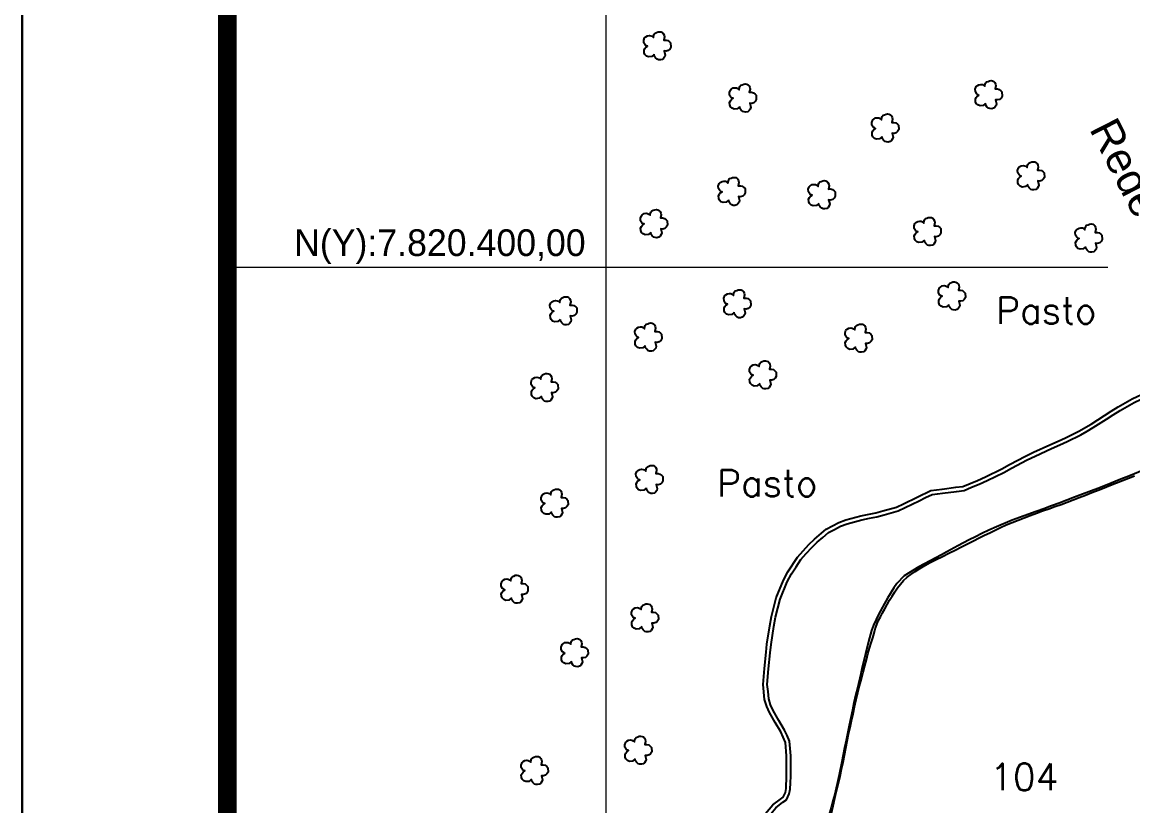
# Model space of a CAD drawing. Extents: x 724231 to 728431, y 7817664 to 7823604.
# Drawn here: x 724231 to 725313, y 7819875 to 7820638 of the extents above; entities that cross this region are included whole.
import ezdxf
from ezdxf.enums import TextEntityAlignment as Align

# ---------------------------------------------------------------- set-up
doc = ezdxf.new("R2010")
doc.units = 0
doc.header["$MEASUREMENT"] = 0
for name, pattern in [('CENTER2', [1.125, 0.75, -0.125, 0.125, -0.125]), ('CONTINUO', [0]), ('LIN0', [0])]:
    doc.linetypes.add(name, pattern=pattern)
for name, color, linetype, lineweight in [('0114000626', 1, 'Continuous', 25), ('0114000626104', 5, 'Continuous', 25), ('MALHA', 8, 'Continuous', 9), ('TEXTO_DIVERSOS', 7, 'Continuous', 5)]:
    doc.layers.add(name, color=color, linetype=linetype, lineweight=lineweight)
for name, color, linetype in [('_SIMBOLO ARVORE', 118, 'Continuous'), ('MARGEM', 7, 'CONTINUO'), ('SEM PLANTIO', 30, 'Continuous'), ('TEXTO_NUN_TAL', 7, 'Continuous')]:
    doc.layers.add(name, color=color, linetype=linetype)
doc.styles.add('ARIAL', font='arial.ttf')
doc.styles.add('Simplex', font='simplex.shx')

msp = doc.modelspace()

# ---------------------------------------------------------------- linework, layer by layer
at = {"layer": '0114000626', "linetype": 'CONTINUO'}
msp.add_lwpolyline([(724955.5, 7819867.6), (724962.6, 7819876), (724969.9, 7819881.8), (724972.6, 7819883.6), (724974.7, 7819888.1), (724975.4, 7819891.9), (724975.9, 7819904), (724975.9, 7819923.9), (724975, 7819937), (724970.2, 7819947.2), (724964.9, 7819956.4), (724959.4, 7819966.2), (724956.5, 7819971.9), (724954.5, 7819978.7), (724953, 7819993.2), (724954.4, 7820008.9), (724956, 7820024.7), (724956.8, 7820032.7), (724959.5, 7820050.6), (724961.3, 7820059.7), (724965.8, 7820077.9), (724972.9, 7820095), (724977.1, 7820103), (724986.5, 7820117.5), (724997.5, 7820129.6), (725003.1, 7820135), (725014.5, 7820144.6), (725026.9, 7820151.1), (725033.8, 7820153.7), (725048.4, 7820157.5), (725062.9, 7820160.6), (725069.8, 7820162.4), (725083, 7820166.1), (725089.7, 7820169.3), (725103.3, 7820175.9), (725116.6, 7820182.3), (725127.5, 7820183.7), (725141, 7820185.4), (725147.8, 7820186.2), (725162.1, 7820192.2), (725169.7, 7820195.6), (725185.8, 7820203.4), (725193.2, 7820207.5), (725208.6, 7820215.8), (725216.5, 7820219.5), (725232.4, 7820226.8), (725240.5, 7820230.4), (725247.7, 7820233.7), (725260.6, 7820240), (725272.7, 7820247), (725285.6, 7820255.2), (725292.2, 7820259.5), (725299.1, 7820263.7), (725312.8, 7820271.5), (725326.5, 7820278.2)], dxfattribs=at)
at = {"layer": '0114000626104'}
msp.add_lwpolyline([(725019.7, 7819867.9), (725021.4, 7819875.3), (725023, 7819882.6), (725024.7, 7819889.9), (725026.4, 7819897.1), (725028, 7819904.2), (725029.5, 7819911), (725030.9, 7819917.7), (725032.3, 7819924.4), (725033.6, 7819931.3), (725035, 7819938.1), (725036.4, 7819944.8), (725037.8, 7819951.4), (725039.2, 7819958.1), (725040.7, 7819964.9), (725042.2, 7819971.7), (725043.8, 7819978.6), (725045.5, 7819985.4), (725047.1, 7819992.1), (725048.8, 7819998.7), (725050.5, 7820005.2), (725052.1, 7820011.5), (725053.7, 7820017.4), (725055.2, 7820023.1), (725056.8, 7820028.6), (725058.3, 7820033.9), (725059.8, 7820038.8), (725061.1, 7820043.4), (725062.3, 7820047.7), (725063.7, 7820051.7), (725065.3, 7820055.4), (725067.3, 7820059.2), (725069.4, 7820063), (725071.6, 7820067.1), (725073.9, 7820071.2), (725076.3, 7820075.4), (725078.8, 7820079.5), (725081.3, 7820083.6), (725083.9, 7820087.6), (725086.9, 7820091.2), (725090, 7820094.6), (725093.3, 7820097.8), (725096.9, 7820100.6), (725101.1, 7820103.4), (725105.7, 7820106.4), (725110.6, 7820109.2), (725115.9, 7820112.1), (725121.6, 7820115), (725127.7, 7820118), (725134, 7820121.1), (725140.2, 7820124.3), (725146.4, 7820127.3), (725152.3, 7820130.4), (725158, 7820133.3), (725163.6, 7820136.1), (725168.9, 7820138.8), (725174, 7820141.2), (725179.2, 7820143.7), (725184.5, 7820146.2), (725190, 7820148.7), (725195.7, 7820151), (725201.5, 7820153.3), (725207.4, 7820155.6), (725213.3, 7820157.9), (725219.3, 7820160.2), (725225.3, 7820162.5), (725231.4, 7820164.5), (725237.4, 7820166.6), (725243.4, 7820168.7), (725249.2, 7820170.9), (725255.1, 7820173.1), (725261.1, 7820175.4), (725267.1, 7820177.8), (725273.3, 7820180.2), (725279.4, 7820182.5), (725285.5, 7820184.9), (725291.4, 7820187.4), (725297.4, 7820189.8), (725303.3, 7820191.9), (725309.2, 7820194.2), (725314.8, 7820196.5)], dxfattribs=at)
at = {"layer": '_SIMBOLO ARVORE', "linetype": 'CONTINUO'}
for points in [[(724846.8, 7820607, 0), (724844.5, 7820605, 0), (724841.4, 7820604.6, 0), (724839.3, 7820605.5, 0), (724837.8, 7820607, 0), (724837.2, 7820608.7, 0), (724837, 7820611.2, 0), (724837.8, 7820612.8, 0), (724838.7, 7820614, 0), (724840.4, 7820615.2, 0), (724839.3, 7820615.5, 0), (724838.2, 7820616.4, 0), (724836.9, 7820618.4, 0), (724836.7, 7820620.8, 0), (724837.6, 7820623.3, 0), (724838.6, 7820624.2, 0), (724840.4, 7820625.3, 0), (724842.2, 7820625.6, 0), (724843.7, 7820625.3, 0), (724844.9, 7820624.8, 0), (724846.2, 7820623.7, 0), (724846.5, 7820625.8, 0), (724846.9, 7820626.7, 0), (724847.8, 7820627.9, 0), (724849.3, 7820628.5, 0), (724850.7, 7820629.1, 0), (724852.2, 7820629.2, 0), (724853.7, 7820629, 0), (724854.9, 7820628.4, 0), (724855.8, 7820627.4, 0), (724856.6, 7820625.9, 0), (724856.9, 7820624.1, 0), (724856.2, 7820621.1, 0), (724858.4, 7820621.1, 0), (724860.1, 7820620.7, 0), (724861.8, 7820619.3, 0), (724862.7, 7820618.3, 0), (724863, 7820614.1, 0), (724862, 7820612.2, 0), (724860.6, 7820610.9, 0), (724858.4, 7820610.3, 0), (724856.5, 7820610.5, 0), (724857.5, 7820606.5, 0), (724857.1, 7820604.9, 0), (724855.9, 7820603.2, 0), (724854.7, 7820602.2, 0), (724852.9, 7820601.8, 0), (724851.1, 7820601.9, 0), (724849.8, 7820602.3, 0), (724848.3, 7820603.8, 0), (724847.2, 7820605.1, 0), (724846.9, 7820607.2, 0)], [(724930.3, 7820556.1, 0), (724927.9, 7820554.1, 0), (724924.9, 7820553.7, 0), (724922.8, 7820554.6, 0), (724921.2, 7820556.1, 0), (724920.6, 7820557.8, 0), (724920.4, 7820560.3, 0), (724921.3, 7820561.9, 0), (724922.1, 7820563.1, 0), (724923.9, 7820564.3, 0), (724922.7, 7820564.6, 0), (724921.7, 7820565.5, 0), (724920.4, 7820567.5, 0), (724920.2, 7820569.9, 0), (724921.1, 7820572.4, 0), (724922, 7820573.3, 0), (724923.8, 7820574.4, 0), (724925.7, 7820574.6, 0), (724927.2, 7820574.4, 0), (724928.3, 7820573.9, 0), (724929.6, 7820572.7, 0), (724930, 7820574.9, 0), (724930.3, 7820575.8, 0), (724931.3, 7820577, 0), (724932.7, 7820577.6, 0), (724934.1, 7820578.2, 0), (724935.7, 7820578.3, 0), (724937.2, 7820578.1, 0), (724938.4, 7820577.5, 0), (724939.3, 7820576.5, 0), (724940.1, 7820575, 0), (724940.4, 7820573.2, 0), (724939.6, 7820570.2, 0), (724941.8, 7820570.2, 0), (724943.6, 7820569.8, 0), (724945.3, 7820568.4, 0), (724946.2, 7820567.4, 0), (724946.4, 7820563.1, 0), (724945.4, 7820561.3, 0), (724944, 7820560, 0), (724941.9, 7820559.4, 0), (724940, 7820559.6, 0), (724941, 7820555.6, 0), (724940.5, 7820553.9, 0), (724939.4, 7820552.3, 0), (724938.1, 7820551.3, 0), (724936.3, 7820550.9, 0), (724934.6, 7820551, 0), (724933.2, 7820551.4, 0), (724931.7, 7820552.9, 0), (724930.7, 7820554.2, 0), (724930.4, 7820556.3, 0)], [(725169.8, 7820559.3, 0), (725167.4, 7820557.3, 0), (725164.4, 7820557, 0), (725162.3, 7820557.8, 0), (725160.7, 7820559.3, 0), (725160.1, 7820561, 0), (725159.9, 7820563.6, 0), (725160.8, 7820565.2, 0), (725161.6, 7820566.3, 0), (725163.4, 7820567.5, 0), (725162.3, 7820567.9, 0), (725161.2, 7820568.8, 0), (725159.9, 7820570.8, 0), (725159.7, 7820573.2, 0), (725160.6, 7820575.7, 0), (725161.6, 7820576.6, 0), (725163.3, 7820577.6, 0), (725165.2, 7820577.9, 0), (725166.7, 7820577.7, 0), (725167.8, 7820577.1, 0), (725169.1, 7820576, 0), (725169.5, 7820578.2, 0), (725169.8, 7820579.1, 0), (725170.8, 7820580.3, 0), (725172.2, 7820580.8, 0), (725173.6, 7820581.4, 0), (725175.2, 7820581.6, 0), (725176.7, 7820581.4, 0), (725177.9, 7820580.7, 0), (725178.8, 7820579.8, 0), (725179.6, 7820578.2, 0), (725179.9, 7820576.5, 0), (725179.2, 7820573.4, 0), (725181.3, 7820573.4, 0), (725183.1, 7820573, 0), (725184.8, 7820571.7, 0), (725185.7, 7820570.6, 0), (725186, 7820566.4, 0), (725184.9, 7820564.5, 0), (725183.5, 7820563.2, 0), (725181.4, 7820562.7, 0), (725179.5, 7820562.8, 0), (725180.5, 7820558.9, 0), (725180, 7820557.2, 0), (725178.9, 7820555.6, 0), (725177.6, 7820554.6, 0), (725175.8, 7820554.2, 0), (725174.1, 7820554.3, 0), (725172.7, 7820554.6, 0), (725171.2, 7820556.1, 0), (725170.2, 7820557.5, 0), (725169.9, 7820559.5, 0)], [(725069, 7820526.8, 0), (725066.6, 7820524.8, 0), (725063.6, 7820524.5, 0), (725061.5, 7820525.3, 0), (725060, 7820526.8, 0), (725059.3, 7820528.5, 0), (725059.2, 7820531.1, 0), (725060, 7820532.7, 0), (725060.8, 7820533.8, 0), (725062.6, 7820535, 0), (725061.5, 7820535.4, 0), (725060.4, 7820536.3, 0), (725059.1, 7820538.3, 0), (725058.9, 7820540.7, 0), (725059.8, 7820543.2, 0), (725060.8, 7820544.1, 0), (725062.5, 7820545.2, 0), (725064.4, 7820545.4, 0), (725065.9, 7820545.2, 0), (725067, 7820544.7, 0), (725068.3, 7820543.5, 0), (725068.7, 7820545.7, 0), (725069, 7820546.6, 0), (725070, 7820547.8, 0), (725071.4, 7820548.3, 0), (725072.8, 7820548.9, 0), (725074.4, 7820549.1, 0), (725075.9, 7820548.9, 0), (725077.1, 7820548.2, 0), (725078, 7820547.3, 0), (725078.8, 7820545.7, 0), (725079.1, 7820544, 0), (725078.4, 7820540.9, 0), (725080.5, 7820540.9, 0), (725082.3, 7820540.5, 0), (725084, 7820539.2, 0), (725084.9, 7820538.1, 0), (725085.2, 7820533.9, 0), (725084.1, 7820532, 0), (725082.7, 7820530.7, 0), (725080.6, 7820530.2, 0), (725078.7, 7820530.3, 0), (725079.7, 7820526.4, 0), (725079.2, 7820524.7, 0), (725078.1, 7820523.1, 0), (725076.8, 7820522.1, 0), (725075, 7820521.7, 0), (725073.3, 7820521.8, 0), (725071.9, 7820522.1, 0), (725070.4, 7820523.6, 0), (725069.4, 7820525, 0), (725069.1, 7820527, 0)], [(725211, 7820480.3, 0), (725208.6, 7820478.3, 0), (725205.6, 7820477.9, 0), (725203.4, 7820478.8, 0), (725201.9, 7820480.2, 0), (725201.3, 7820482, 0), (725201.1, 7820484.5, 0), (725201.9, 7820486.1, 0), (725202.8, 7820487.3, 0), (725204.5, 7820488.4, 0), (725203.4, 7820488.8, 0), (725202.4, 7820489.7, 0), (725201.1, 7820491.7, 0), (725200.8, 7820494.1, 0), (725201.8, 7820496.6, 0), (725202.7, 7820497.5, 0), (725204.5, 7820498.6, 0), (725206.4, 7820498.8, 0), (725207.8, 7820498.6, 0), (725209, 7820498.1, 0), (725210.3, 7820496.9, 0), (725210.7, 7820499.1, 0), (725211, 7820500, 0), (725212, 7820501.2, 0), (725213.4, 7820501.7, 0), (725214.8, 7820502.4, 0), (725216.4, 7820502.5, 0), (725217.9, 7820502.3, 0), (725219.1, 7820501.7, 0), (725220, 7820500.7, 0), (725220.7, 7820499.1, 0), (725221.1, 7820497.4, 0), (725220.3, 7820494.3, 0), (725222.5, 7820494.4, 0), (725224.3, 7820493.9, 0), (725225.9, 7820492.6, 0), (725226.9, 7820491.6, 0), (725227.1, 7820487.3, 0), (725226.1, 7820485.4, 0), (725224.7, 7820484.2, 0), (725222.6, 7820483.6, 0), (725220.7, 7820483.8, 0), (725221.7, 7820479.8, 0), (725221.2, 7820478.1, 0), (725220.1, 7820476.5, 0), (725218.8, 7820475.5, 0), (725217, 7820475.1, 0), (725215.2, 7820475.2, 0), (725213.9, 7820475.6, 0), (725212.4, 7820477.1, 0), (725211.4, 7820478.4, 0), (725211, 7820480.5, 0)], [(724919.4, 7820465.1, 0), (724917.1, 7820463.1, 0), (724914.1, 7820462.8, 0), (724911.9, 7820463.6, 0), (724910.4, 7820465.1, 0), (724909.8, 7820466.8, 0), (724909.6, 7820469.3, 0), (724910.4, 7820470.9, 0), (724911.3, 7820472.1, 0), (724913, 7820473.3, 0), (724911.9, 7820473.6, 0), (724910.8, 7820474.5, 0), (724909.5, 7820476.5, 0), (724909.3, 7820478.9, 0), (724910.2, 7820481.4, 0), (724911.2, 7820482.3, 0), (724913, 7820483.4, 0), (724914.8, 7820483.7, 0), (724916.3, 7820483.5, 0), (724917.5, 7820482.9, 0), (724918.8, 7820481.8, 0), (724919.2, 7820484, 0), (724919.5, 7820484.8, 0), (724920.4, 7820486.1, 0), (724921.9, 7820486.6, 0), (724923.3, 7820487.2, 0), (724924.8, 7820487.3, 0), (724926.3, 7820487.1, 0), (724927.5, 7820486.5, 0), (724928.4, 7820485.5, 0), (724929.2, 7820484, 0), (724929.5, 7820482.3, 0), (724928.8, 7820479.2, 0), (724931, 7820479.2, 0), (724932.7, 7820478.8, 0), (724934.4, 7820477.5, 0), (724935.4, 7820476.4, 0), (724935.6, 7820472.2, 0), (724934.6, 7820470.3, 0), (724933.2, 7820469, 0), (724931, 7820468.4, 0), (724929.1, 7820468.6, 0), (724930.1, 7820464.7, 0), (724929.7, 7820463, 0), (724928.5, 7820461.4, 0), (724927.3, 7820460.4, 0), (724925.5, 7820459.9, 0), (724923.7, 7820460, 0), (724922.4, 7820460.4, 0), (724920.9, 7820461.9, 0), (724919.8, 7820463.2, 0), (724919.5, 7820465.3, 0)], [(725007.2, 7820461.8, 0), (725004.9, 7820459.9, 0), (725001.8, 7820459.5, 0), (724999.7, 7820460.3, 0), (724998.2, 7820461.8, 0), (724997.5, 7820463.5, 0), (724997.4, 7820466.1, 0), (724998.2, 7820467.7, 0), (724999.1, 7820468.9, 0), (725000.8, 7820470, 0), (724999.7, 7820470.4, 0), (724998.6, 7820471.3, 0), (724997.3, 7820473.3, 0), (724997.1, 7820475.7, 0), (724998, 7820478.2, 0), (724999, 7820479.1, 0), (725000.8, 7820480.2, 0), (725002.6, 7820480.4, 0), (725004.1, 7820480.2, 0), (725005.3, 7820479.7, 0), (725006.6, 7820478.5, 0), (725006.9, 7820480.7, 0), (725007.3, 7820481.6, 0), (725008.2, 7820482.8, 0), (725009.7, 7820483.3, 0), (725011.1, 7820483.9, 0), (725012.6, 7820484.1, 0), (725014.1, 7820483.9, 0), (725015.3, 7820483.2, 0), (725016.2, 7820482.3, 0), (725017, 7820480.7, 0), (725017.3, 7820479, 0), (725016.6, 7820475.9, 0), (725018.7, 7820476, 0), (725020.5, 7820475.5, 0), (725022.2, 7820474.2, 0), (725023.1, 7820473.1, 0), (725023.4, 7820468.9, 0), (725022.3, 7820467, 0), (725021, 7820465.8, 0), (725018.8, 7820465.2, 0), (725016.9, 7820465.4, 0), (725017.9, 7820461.4, 0), (725017.5, 7820459.7, 0), (725016.3, 7820458.1, 0), (725015.1, 7820457.1, 0), (725013.3, 7820456.7, 0), (725011.5, 7820456.8, 0), (725010.2, 7820457.2, 0), (725008.6, 7820458.7, 0), (725007.6, 7820460, 0), (725007.3, 7820462, 0)], [(724843.6, 7820433.7, 0), (724841.2, 7820431.7, 0), (724838.2, 7820431.3, 0), (724836.1, 7820432.2, 0), (724834.5, 7820433.7, 0), (724833.9, 7820435.4, 0), (724833.7, 7820437.9, 0), (724834.6, 7820439.5, 0), (724835.4, 7820440.7, 0), (724837.2, 7820441.9, 0), (724836, 7820442.2, 0), (724835, 7820443.1, 0), (724833.7, 7820445.1, 0), (724833.5, 7820447.5, 0), (724834.4, 7820450, 0), (724835.3, 7820450.9, 0), (724837.1, 7820452, 0), (724839, 7820452.3, 0), (724840.5, 7820452, 0), (724841.6, 7820451.5, 0), (724842.9, 7820450.4, 0), (724843.3, 7820452.5, 0), (724843.6, 7820453.4, 0), (724844.6, 7820454.6, 0), (724846, 7820455.2, 0), (724847.4, 7820455.8, 0), (724849, 7820455.9, 0), (724850.5, 7820455.7, 0), (724851.7, 7820455.1, 0), (724852.6, 7820454.1, 0), (724853.4, 7820452.6, 0), (724853.7, 7820450.8, 0), (724852.9, 7820447.8, 0), (724855.1, 7820447.8, 0), (724856.9, 7820447.4, 0), (724858.6, 7820446, 0), (724859.5, 7820445, 0), (724859.7, 7820440.8, 0), (724858.7, 7820438.9, 0), (724857.3, 7820437.6, 0), (724855.2, 7820437, 0), (724853.3, 7820437.2, 0), (724854.3, 7820433.2, 0), (724853.8, 7820431.6, 0), (724852.7, 7820430, 0), (724851.4, 7820429, 0), (724849.6, 7820428.5, 0), (724847.9, 7820428.6, 0), (724846.5, 7820429, 0), (724845, 7820430.5, 0), (724844, 7820431.8, 0), (724843.6, 7820433.9, 0)], [(725110.2, 7820426.1, 0), (725107.8, 7820424.1, 0), (725104.8, 7820423.8, 0), (725102.7, 7820424.6, 0), (725101.1, 7820426.1, 0), (725100.5, 7820427.8, 0), (725100.3, 7820430.3, 0), (725101.2, 7820431.9, 0), (725102, 7820433.1, 0), (725103.8, 7820434.3, 0), (725102.7, 7820434.6, 0), (725101.6, 7820435.5, 0), (725100.3, 7820437.6, 0), (725100.1, 7820440, 0), (725101, 7820442.5, 0), (725101.9, 7820443.3, 0), (725103.7, 7820444.4, 0), (725105.6, 7820444.7, 0), (725107.1, 7820444.5, 0), (725108.2, 7820443.9, 0), (725109.5, 7820442.8, 0), (725109.9, 7820445, 0), (725110.2, 7820445.8, 0), (725111.2, 7820447.1, 0), (725112.6, 7820447.6, 0), (725114, 7820448.2, 0), (725115.6, 7820448.3, 0), (725117.1, 7820448.1, 0), (725118.3, 7820447.5, 0), (725119.2, 7820446.5, 0), (725120, 7820445, 0), (725120.3, 7820443.3, 0), (725119.6, 7820440.2, 0), (725121.7, 7820440.2, 0), (725123.5, 7820439.8, 0), (725125.2, 7820438.5, 0), (725126.1, 7820437.4, 0), (725126.3, 7820433.2, 0), (725125.3, 7820431.3, 0), (725123.9, 7820430, 0), (725121.8, 7820429.4, 0), (725119.9, 7820429.6, 0), (725120.9, 7820425.7, 0), (725120.4, 7820424, 0), (725119.3, 7820422.4, 0), (725118, 7820421.4, 0), (725116.2, 7820420.9, 0), (725114.5, 7820421, 0), (725113.1, 7820421.4, 0), (725111.6, 7820422.9, 0), (725110.6, 7820424.3, 0), (725110.3, 7820426.3, 0)], [(725267.3, 7820419.6, 0), (725265, 7820417.6, 0), (725261.9, 7820417.3, 0), (725259.8, 7820418.1, 0), (725258.3, 7820419.6, 0), (725257.7, 7820421.3, 0), (725257.5, 7820423.8, 0), (725258.3, 7820425.4, 0), (725259.2, 7820426.6, 0), (725260.9, 7820427.8, 0), (725259.8, 7820428.1, 0), (725258.7, 7820429, 0), (725257.4, 7820431.1, 0), (725257.2, 7820433.5, 0), (725258.1, 7820436, 0), (725259.1, 7820436.8, 0), (725260.9, 7820437.9, 0), (725262.7, 7820438.2, 0), (725264.2, 7820438, 0), (725265.4, 7820437.4, 0), (725266.7, 7820436.3, 0), (725267, 7820438.5, 0), (725267.4, 7820439.3, 0), (725268.3, 7820440.6, 0), (725269.8, 7820441.1, 0), (725271.2, 7820441.7, 0), (725272.7, 7820441.9, 0), (725274.2, 7820441.6, 0), (725275.4, 7820441, 0), (725276.3, 7820440, 0), (725277.1, 7820438.5, 0), (725277.4, 7820436.8, 0), (725276.7, 7820433.7, 0), (725278.8, 7820433.7, 0), (725280.6, 7820433.3, 0), (725282.3, 7820432, 0), (725283.2, 7820430.9, 0), (725283.5, 7820426.7, 0), (725282.5, 7820424.8, 0), (725281.1, 7820423.5, 0), (725278.9, 7820422.9, 0), (725277, 7820423.1, 0), (725278, 7820419.2, 0), (725277.6, 7820417.5, 0), (725276.4, 7820415.9, 0), (725275.2, 7820414.9, 0), (725273.4, 7820414.4, 0), (725271.6, 7820414.5, 0), (725270.3, 7820414.9, 0), (725268.8, 7820416.4, 0), (725267.7, 7820417.8, 0), (725267.4, 7820419.8, 0)], [(724924.9, 7820355.7, 0), (724922.5, 7820353.7, 0), (724919.5, 7820353.4, 0), (724917.3, 7820354.2, 0), (724915.8, 7820355.7, 0), (724915.2, 7820357.4, 0), (724915, 7820359.9, 0), (724915.8, 7820361.5, 0), (724916.7, 7820362.7, 0), (724918.4, 7820363.9, 0), (724917.3, 7820364.2, 0), (724916.2, 7820365.1, 0), (724915, 7820367.2, 0), (724914.7, 7820369.6, 0), (724915.7, 7820372.1, 0), (724916.6, 7820372.9, 0), (724918.4, 7820374, 0), (724920.2, 7820374.3, 0), (724921.7, 7820374.1, 0), (724922.9, 7820373.5, 0), (724924.2, 7820372.4, 0), (724924.6, 7820374.6, 0), (724924.9, 7820375.4, 0), (724925.9, 7820376.7, 0), (724927.3, 7820377.2, 0), (724928.7, 7820377.8, 0), (724930.3, 7820377.9, 0), (724931.7, 7820377.7, 0), (724933, 7820377.1, 0), (724933.9, 7820376.1, 0), (724934.6, 7820374.6, 0), (724934.9, 7820372.9, 0), (724934.2, 7820369.8, 0), (724936.4, 7820369.8, 0), (724938.2, 7820369.4, 0), (724939.8, 7820368.1, 0), (724940.8, 7820367, 0), (724941, 7820362.8, 0), (724940, 7820360.9, 0), (724938.6, 7820359.6, 0), (724936.4, 7820359, 0), (724934.5, 7820359.2, 0), (724935.6, 7820355.3, 0), (724935.1, 7820353.6, 0), (724933.9, 7820352, 0), (724932.7, 7820351, 0), (724930.9, 7820350.5, 0), (724929.1, 7820350.6, 0), (724927.8, 7820351, 0), (724926.3, 7820352.5, 0), (724925.2, 7820353.9, 0), (724924.9, 7820355.9, 0)], [(725134, 7820363.3, 0), (725131.7, 7820361.3, 0), (725128.6, 7820360.9, 0), (725126.5, 7820361.8, 0), (725125, 7820363.3, 0), (725124.3, 7820365, 0), (725124.2, 7820367.5, 0), (725125, 7820369.1, 0), (725125.9, 7820370.3, 0), (725127.6, 7820371.5, 0), (725126.5, 7820371.8, 0), (725125.4, 7820372.7, 0), (725124.1, 7820374.7, 0), (725123.9, 7820377.1, 0), (725124.8, 7820379.6, 0), (725125.8, 7820380.5, 0), (725127.6, 7820381.6, 0), (725129.4, 7820381.9, 0), (725130.9, 7820381.6, 0), (725132.1, 7820381.1, 0), (725133.4, 7820380, 0), (725133.7, 7820382.1, 0), (725134.1, 7820383, 0), (725135, 7820384.2, 0), (725136.5, 7820384.8, 0), (725137.9, 7820385.4, 0), (725139.4, 7820385.5, 0), (725140.9, 7820385.3, 0), (725142.1, 7820384.7, 0), (725143, 7820383.7, 0), (725143.8, 7820382.2, 0), (725144.1, 7820380.4, 0), (725143.4, 7820377.4, 0), (725145.5, 7820377.4, 0), (725147.3, 7820377, 0), (725149, 7820375.6, 0), (725149.9, 7820374.6, 0), (725150.2, 7820370.4, 0), (725149.1, 7820368.5, 0), (725147.8, 7820367.2, 0), (725145.6, 7820366.6, 0), (725143.7, 7820366.8, 0), (725144.7, 7820362.8, 0), (725144.3, 7820361.2, 0), (725143.1, 7820359.5, 0), (725141.9, 7820358.5, 0), (725140.1, 7820358.1, 0), (725138.3, 7820358.2, 0), (725137, 7820358.6, 0), (725135.4, 7820360.1, 0), (725134.4, 7820361.4, 0), (725134.1, 7820363.5, 0)], [(724755.4, 7820348.8, 0), (724753.1, 7820346.8, 0), (724750.1, 7820346.5, 0), (724747.9, 7820347.3, 0), (724746.4, 7820348.8, 0), (724745.8, 7820350.5, 0), (724745.6, 7820353, 0), (724746.4, 7820354.6, 0), (724747.3, 7820355.8, 0), (724749, 7820357, 0), (724747.9, 7820357.3, 0), (724746.8, 7820358.2, 0), (724745.6, 7820360.3, 0), (724745.3, 7820362.7, 0), (724746.2, 7820365.2, 0), (724747.2, 7820366.1, 0), (724749, 7820367.1, 0), (724750.8, 7820367.4, 0), (724752.3, 7820367.2, 0), (724753.5, 7820366.6, 0), (724754.8, 7820365.5, 0), (724755.2, 7820367.7, 0), (724755.5, 7820368.5, 0), (724756.5, 7820369.8, 0), (724757.9, 7820370.3, 0), (724759.3, 7820370.9, 0), (724760.9, 7820371.1, 0), (724762.3, 7820370.8, 0), (724763.5, 7820370.2, 0), (724764.4, 7820369.2, 0), (724765.2, 7820367.7, 0), (724765.5, 7820366, 0), (724764.8, 7820362.9, 0), (724767, 7820362.9, 0), (724768.7, 7820362.5, 0), (724770.4, 7820361.2, 0), (724771.4, 7820360.1, 0), (724771.6, 7820355.9, 0), (724770.6, 7820354, 0), (724769.2, 7820352.7, 0), (724767, 7820352.1, 0), (724765.1, 7820352.3, 0), (724766.1, 7820348.4, 0), (724765.7, 7820346.7, 0), (724764.5, 7820345.1, 0), (724763.3, 7820344.1, 0), (724761.5, 7820343.6, 0), (724759.7, 7820343.7, 0), (724758.4, 7820344.1, 0), (724756.9, 7820345.6, 0), (724755.8, 7820347, 0), (724755.5, 7820349, 0)], [(724838.2, 7820323.2, 0), (724835.8, 7820321.2, 0), (724832.8, 7820320.9, 0), (724830.6, 7820321.7, 0), (724829.1, 7820323.2, 0), (724828.5, 7820324.9, 0), (724828.3, 7820327.4, 0), (724829.1, 7820329, 0), (724830, 7820330.2, 0), (724831.7, 7820331.4, 0), (724830.6, 7820331.7, 0), (724829.5, 7820332.6, 0), (724828.3, 7820334.7, 0), (724828, 7820337.1, 0), (724829, 7820339.6, 0), (724829.9, 7820340.5, 0), (724831.7, 7820341.5, 0), (724833.5, 7820341.8, 0), (724835, 7820341.6, 0), (724836.2, 7820341, 0), (724837.5, 7820339.9, 0), (724837.9, 7820342.1, 0), (724838.2, 7820342.9, 0), (724839.2, 7820344.2, 0), (724840.6, 7820344.7, 0), (724842, 7820345.3, 0), (724843.6, 7820345.5, 0), (724845, 7820345.2, 0), (724846.3, 7820344.6, 0), (724847.2, 7820343.6, 0), (724847.9, 7820342.1, 0), (724848.2, 7820340.4, 0), (724847.5, 7820337.3, 0), (724849.7, 7820337.3, 0), (724851.5, 7820336.9, 0), (724853.1, 7820335.6, 0), (724854.1, 7820334.5, 0), (724854.3, 7820330.3, 0), (724853.3, 7820328.4, 0), (724851.9, 7820327.1, 0), (724849.7, 7820326.5, 0), (724847.8, 7820326.7, 0), (724848.9, 7820322.8, 0), (724848.4, 7820321.1, 0), (724847.2, 7820319.5, 0), (724846, 7820318.5, 0), (724844.2, 7820318, 0), (724842.4, 7820318.1, 0), (724841.1, 7820318.5, 0), (724839.6, 7820320, 0), (724838.5, 7820321.4, 0), (724838.2, 7820323.4, 0)], [(725043, 7820322.1, 0), (725040.6, 7820320.1, 0), (725037.6, 7820319.8, 0), (725035.5, 7820320.6, 0), (725033.9, 7820322.1, 0), (725033.3, 7820323.8, 0), (725033.1, 7820326.4, 0), (725034, 7820328, 0), (725034.8, 7820329.1, 0), (725036.6, 7820330.3, 0), (725035.5, 7820330.7, 0), (725034.4, 7820331.6, 0), (725033.1, 7820333.6, 0), (725032.9, 7820336, 0), (725033.8, 7820338.5, 0), (725034.8, 7820339.4, 0), (725036.5, 7820340.5, 0), (725038.4, 7820340.7, 0), (725039.9, 7820340.5, 0), (725041, 7820339.9, 0), (725042.3, 7820338.8, 0), (725042.7, 7820341, 0), (725043, 7820341.9, 0), (725044, 7820343.1, 0), (725045.4, 7820343.6, 0), (725046.8, 7820344.2, 0), (725048.4, 7820344.4, 0), (725049.9, 7820344.2, 0), (725051.1, 7820343.5, 0), (725052, 7820342.6, 0), (725052.8, 7820341, 0), (725053.1, 7820339.3, 0), (725052.4, 7820336.2, 0), (725054.5, 7820336.2, 0), (725056.3, 7820335.8, 0), (725058, 7820334.5, 0), (725058.9, 7820333.4, 0), (725059.2, 7820329.2, 0), (725058.1, 7820327.3, 0), (725056.7, 7820326, 0), (725054.6, 7820325.5, 0), (725052.7, 7820325.6, 0), (725053.7, 7820321.7, 0), (725053.2, 7820320, 0), (725052.1, 7820318.4, 0), (725050.8, 7820317.4, 0), (725049, 7820317, 0), (725047.3, 7820317.1, 0), (725045.9, 7820317.4, 0), (725044.4, 7820318.9, 0), (725043.4, 7820320.3, 0), (725043.1, 7820322.3, 0)], [(724949.8, 7820286.4, 0), (724947.4, 7820284.4, 0), (724944.4, 7820284, 0), (724942.3, 7820284.9, 0), (724940.7, 7820286.4, 0), (724940.1, 7820288.1, 0), (724939.9, 7820290.6, 0), (724940.8, 7820292.2, 0), (724941.6, 7820293.4, 0), (724943.4, 7820294.6, 0), (724942.3, 7820294.9, 0), (724941.2, 7820295.8, 0), (724939.9, 7820297.8, 0), (724939.7, 7820300.2, 0), (724940.6, 7820302.7, 0), (724941.6, 7820303.6, 0), (724943.3, 7820304.7, 0), (724945.2, 7820305, 0), (724946.7, 7820304.7, 0), (724947.8, 7820304.2, 0), (724949.1, 7820303.1, 0), (724949.5, 7820305.2, 0), (724949.8, 7820306.1, 0), (724950.8, 7820307.3, 0), (724952.2, 7820307.9, 0), (724953.6, 7820308.5, 0), (724955.2, 7820308.6, 0), (724956.7, 7820308.4, 0), (724957.9, 7820307.8, 0), (724958.8, 7820306.8, 0), (724959.6, 7820305.3, 0), (724959.9, 7820303.5, 0), (724959.2, 7820300.5, 0), (724961.3, 7820300.5, 0), (724963.1, 7820300.1, 0), (724964.8, 7820298.7, 0), (724965.7, 7820297.7, 0), (724965.9, 7820293.5, 0), (724964.9, 7820291.6, 0), (724963.5, 7820290.3, 0), (724961.4, 7820289.7, 0), (724959.5, 7820289.9, 0), (724960.5, 7820285.9, 0), (724960, 7820284.3, 0), (724958.9, 7820282.6, 0), (724957.6, 7820281.6, 0), (724955.8, 7820281.2, 0), (724954.1, 7820281.3, 0), (724952.7, 7820281.7, 0), (724951.2, 7820283.2, 0), (724950.2, 7820284.5, 0), (724949.9, 7820286.6, 0)], [(724737, 7820274.1, 0), (724734.7, 7820272.1, 0), (724731.6, 7820271.7, 0), (724729.5, 7820272.6, 0), (724728, 7820274.1, 0), (724727.3, 7820275.8, 0), (724727.2, 7820278.3, 0), (724728, 7820279.9, 0), (724728.9, 7820281.1, 0), (724730.6, 7820282.3, 0), (724729.5, 7820282.6, 0), (724728.4, 7820283.5, 0), (724727.1, 7820285.5, 0), (724726.9, 7820287.9, 0), (724727.8, 7820290.4, 0), (724728.8, 7820291.3, 0), (724730.6, 7820292.4, 0), (724732.4, 7820292.6, 0), (724733.9, 7820292.4, 0), (724735.1, 7820291.9, 0), (724736.4, 7820290.7, 0), (724736.7, 7820292.9, 0), (724737.1, 7820293.8, 0), (724738, 7820295, 0), (724739.5, 7820295.6, 0), (724740.9, 7820296.2, 0), (724742.4, 7820296.3, 0), (724743.9, 7820296.1, 0), (724745.1, 7820295.5, 0), (724746, 7820294.5, 0), (724746.8, 7820293, 0), (724747.1, 7820291.2, 0), (724746.4, 7820288.2, 0), (724748.5, 7820288.2, 0), (724750.3, 7820287.8, 0), (724752, 7820286.4, 0), (724752.9, 7820285.4, 0), (724753.2, 7820281.1, 0), (724752.1, 7820279.3, 0), (724750.8, 7820278, 0), (724748.6, 7820277.4, 0), (724746.7, 7820277.6, 0), (724747.7, 7820273.6, 0), (724747.3, 7820271.9, 0), (724746.1, 7820270.3, 0), (724744.9, 7820269.3, 0), (724743.1, 7820268.9, 0), (724741.3, 7820269, 0), (724740, 7820269.4, 0), (724738.4, 7820270.9, 0), (724737.4, 7820272.2, 0), (724737.1, 7820274.3, 0)], [(724839.2, 7820184.6, 0), (724836.9, 7820182.6, 0), (724833.9, 7820182.2, 0), (724831.7, 7820183.1, 0), (724830.2, 7820184.6, 0), (724829.6, 7820186.3, 0), (724829.4, 7820188.8, 0), (724830.2, 7820190.4, 0), (724831.1, 7820191.6, 0), (724832.8, 7820192.8, 0), (724831.7, 7820193.1, 0), (724830.6, 7820194, 0), (724829.3, 7820196, 0), (724829.1, 7820198.4, 0), (724830, 7820200.9, 0), (724831, 7820201.8, 0), (724832.8, 7820202.9, 0), (724834.6, 7820203.1, 0), (724836.1, 7820202.9, 0), (724837.3, 7820202.4, 0), (724838.6, 7820201.2, 0), (724839, 7820203.4, 0), (724839.3, 7820204.3, 0), (724840.3, 7820205.5, 0), (724841.7, 7820206.1, 0), (724843.1, 7820206.7, 0), (724844.6, 7820206.8, 0), (724846.1, 7820206.6, 0), (724847.3, 7820206, 0), (724848.2, 7820205, 0), (724849, 7820203.5, 0), (724849.3, 7820201.7, 0), (724848.6, 7820198.7, 0), (724850.8, 7820198.7, 0), (724852.5, 7820198.3, 0), (724854.2, 7820196.9, 0), (724855.2, 7820195.9, 0), (724855.4, 7820191.6, 0), (724854.4, 7820189.7, 0), (724853, 7820188.5, 0), (724850.8, 7820187.9, 0), (724848.9, 7820188.1, 0), (724849.9, 7820184.1, 0), (724849.5, 7820182.4, 0), (724848.3, 7820180.8, 0), (724847.1, 7820179.8, 0), (724845.3, 7820179.4, 0), (724843.5, 7820179.5, 0), (724842.2, 7820179.9, 0), (724840.7, 7820181.4, 0), (724839.6, 7820182.7, 0), (724839.3, 7820184.8, 0)], [(724746.8, 7820161.4, 0), (724744.4, 7820159.4, 0), (724741.4, 7820159.1, 0), (724739.3, 7820159.9, 0), (724737.7, 7820161.4, 0), (724737.1, 7820163.1, 0), (724736.9, 7820165.7, 0), (724737.8, 7820167.3, 0), (724738.6, 7820168.4, 0), (724740.4, 7820169.6, 0), (724739.2, 7820170, 0), (724738.2, 7820170.9, 0), (724736.9, 7820172.9, 0), (724736.7, 7820175.3, 0), (724737.6, 7820177.8, 0), (724738.5, 7820178.7, 0), (724740.3, 7820179.8, 0), (724742.2, 7820180, 0), (724743.7, 7820179.8, 0), (724744.8, 7820179.3, 0), (724746.1, 7820178.1, 0), (724746.5, 7820180.3, 0), (724746.8, 7820181.2, 0), (724747.8, 7820182.4, 0), (724749.2, 7820182.9, 0), (724750.6, 7820183.5, 0), (724752.2, 7820183.7, 0), (724753.7, 7820183.5, 0), (724754.9, 7820182.8, 0), (724755.8, 7820181.9, 0), (724756.6, 7820180.3, 0), (724756.9, 7820178.6, 0), (724756.1, 7820175.5, 0), (724758.3, 7820175.6, 0), (724760.1, 7820175.1, 0), (724761.8, 7820173.8, 0), (724762.7, 7820172.7, 0), (724762.9, 7820168.5, 0), (724761.9, 7820166.6, 0), (724760.5, 7820165.3, 0), (724758.4, 7820164.8, 0), (724756.5, 7820164.9, 0), (724757.5, 7820161, 0), (724757, 7820159.3, 0), (724755.9, 7820157.7, 0), (724754.6, 7820156.7, 0), (724752.8, 7820156.3, 0), (724751.1, 7820156.4, 0), (724749.7, 7820156.7, 0), (724748.2, 7820158.2, 0), (724747.2, 7820159.6, 0), (724746.9, 7820161.6, 0)], [(724707.8, 7820077.6, 0), (724705.4, 7820075.6, 0), (724702.4, 7820075.2, 0), (724700.3, 7820076.1, 0), (724698.7, 7820077.6, 0), (724698.1, 7820079.3, 0), (724697.9, 7820081.8, 0), (724698.8, 7820083.4, 0), (724699.6, 7820084.6, 0), (724701.4, 7820085.7, 0), (724700.3, 7820086.1, 0), (724699.2, 7820087, 0), (724697.9, 7820089, 0), (724697.7, 7820091.4, 0), (724698.6, 7820093.9, 0), (724699.6, 7820094.8, 0), (724701.3, 7820095.9, 0), (724703.2, 7820096.1, 0), (724704.7, 7820095.9, 0), (724705.8, 7820095.4, 0), (724707.1, 7820094.2, 0), (724707.5, 7820096.4, 0), (724707.8, 7820097.3, 0), (724708.8, 7820098.5, 0), (724710.2, 7820099, 0), (724711.6, 7820099.7, 0), (724713.2, 7820099.8, 0), (724714.7, 7820099.6, 0), (724715.9, 7820099, 0), (724716.8, 7820098, 0), (724717.6, 7820096.4, 0), (724717.9, 7820094.7, 0), (724717.2, 7820091.6, 0), (724719.3, 7820091.7, 0), (724721.1, 7820091.3, 0), (724722.8, 7820089.9, 0), (724723.7, 7820088.9, 0), (724723.9, 7820084.6, 0), (724722.9, 7820082.7, 0), (724721.5, 7820081.5, 0), (724719.4, 7820080.9, 0), (724717.5, 7820081.1, 0), (724718.5, 7820077.1, 0), (724718, 7820075.4, 0), (724716.9, 7820073.8, 0), (724715.6, 7820072.8, 0), (724713.8, 7820072.4, 0), (724712.1, 7820072.5, 0), (724710.7, 7820072.9, 0), (724709.2, 7820074.4, 0), (724708.2, 7820075.7, 0), (724707.9, 7820077.8, 0)], [(724834.8, 7820049.7, 0), (724832.4, 7820047.7, 0), (724829.4, 7820047.3, 0), (724827.3, 7820048.2, 0), (724825.8, 7820049.6, 0), (724825.1, 7820051.4, 0), (724825, 7820053.9, 0), (724825.8, 7820055.5, 0), (724826.7, 7820056.7, 0), (724828.4, 7820057.8, 0), (724827.3, 7820058.2, 0), (724826.2, 7820059.1, 0), (724824.9, 7820061.1, 0), (724824.7, 7820063.5, 0), (724825.6, 7820066, 0), (724826.6, 7820066.9, 0), (724828.4, 7820068, 0), (724830.2, 7820068.2, 0), (724831.7, 7820068, 0), (724832.9, 7820067.5, 0), (724834.2, 7820066.3, 0), (724834.5, 7820068.5, 0), (724834.9, 7820069.4, 0), (724835.8, 7820070.6, 0), (724837.3, 7820071.1, 0), (724838.7, 7820071.8, 0), (724840.2, 7820071.9, 0), (724841.7, 7820071.7, 0), (724842.9, 7820071.1, 0), (724843.8, 7820070.1, 0), (724844.6, 7820068.5, 0), (724844.9, 7820066.8, 0), (724844.2, 7820063.7, 0), (724846.3, 7820063.8, 0), (724848.1, 7820063.4, 0), (724849.8, 7820062, 0), (724850.7, 7820061, 0), (724851, 7820056.7, 0), (724849.9, 7820054.8, 0), (724848.6, 7820053.6, 0), (724846.4, 7820053, 0), (724844.5, 7820053.2, 0), (724845.5, 7820049.2, 0), (724845, 7820047.5, 0), (724843.9, 7820045.9, 0), (724842.6, 7820044.9, 0), (724840.9, 7820044.5, 0), (724839.1, 7820044.6, 0), (724837.8, 7820045, 0), (724836.2, 7820046.5, 0), (724835.2, 7820047.8, 0), (724834.9, 7820049.9, 0)], [(724766.3, 7820015.8, 0), (724763.9, 7820013.8, 0), (724760.9, 7820013.5, 0), (724758.8, 7820014.3, 0), (724757.3, 7820015.8, 0), (724756.6, 7820017.5, 0), (724756.5, 7820020.1, 0), (724757.3, 7820021.7, 0), (724758.1, 7820022.8, 0), (724759.9, 7820024, 0), (724758.8, 7820024.4, 0), (724757.7, 7820025.3, 0), (724756.4, 7820027.3, 0), (724756.2, 7820029.7, 0), (724757.1, 7820032.2, 0), (724758.1, 7820033.1, 0), (724759.8, 7820034.2, 0), (724761.7, 7820034.4, 0), (724763.2, 7820034.2, 0), (724764.4, 7820033.6, 0), (724765.6, 7820032.5, 0), (724766, 7820034.7, 0), (724766.4, 7820035.6, 0), (724767.3, 7820036.8, 0), (724768.7, 7820037.3, 0), (724770.1, 7820037.9, 0), (724771.7, 7820038.1, 0), (724773.2, 7820037.9, 0), (724774.4, 7820037.2, 0), (724775.3, 7820036.3, 0), (724776.1, 7820034.7, 0), (724776.4, 7820033, 0), (724775.7, 7820029.9, 0), (724777.8, 7820029.9, 0), (724779.6, 7820029.5, 0), (724781.3, 7820028.2, 0), (724782.2, 7820027.1, 0), (724782.5, 7820022.9, 0), (724781.4, 7820021, 0), (724780.1, 7820019.7, 0), (724777.9, 7820019.2, 0), (724776, 7820019.3, 0), (724777, 7820015.4, 0), (724776.5, 7820013.7, 0), (724775.4, 7820012.1, 0), (724774.1, 7820011.1, 0), (724772.4, 7820010.7, 0), (724770.6, 7820010.8, 0), (724769.3, 7820011.1, 0), (724767.7, 7820012.6, 0), (724766.7, 7820014, 0), (724766.4, 7820016, 0)], [(724828.3, 7819920.8, 0), (724825.9, 7819918.8, 0), (724822.9, 7819918.4, 0), (724820.8, 7819919.3, 0), (724819.3, 7819920.8, 0), (724818.6, 7819922.5, 0), (724818.5, 7819925, 0), (724819.3, 7819926.6, 0), (724820.2, 7819927.8, 0), (724821.9, 7819929, 0), (724820.8, 7819929.3, 0), (724819.7, 7819930.2, 0), (724818.4, 7819932.2, 0), (724818.2, 7819934.6, 0), (724819.1, 7819937.1, 0), (724820.1, 7819938, 0), (724821.8, 7819939.1, 0), (724823.7, 7819939.3, 0), (724825.2, 7819939.1, 0), (724826.4, 7819938.6, 0), (724827.6, 7819937.4, 0), (724828, 7819939.6, 0), (724828.4, 7819940.5, 0), (724829.3, 7819941.7, 0), (724830.8, 7819942.3, 0), (724832.1, 7819942.9, 0), (724833.7, 7819943, 0), (724835.2, 7819942.8, 0), (724836.4, 7819942.2, 0), (724837.3, 7819941.2, 0), (724838.1, 7819939.7, 0), (724838.4, 7819937.9, 0), (724837.7, 7819934.9, 0), (724839.8, 7819934.9, 0), (724841.6, 7819934.5, 0), (724843.3, 7819933.1, 0), (724844.2, 7819932.1, 0), (724844.5, 7819927.8, 0), (724843.4, 7819925.9, 0), (724842.1, 7819924.7, 0), (724839.9, 7819924.1, 0), (724838, 7819924.3, 0), (724839, 7819920.3, 0), (724838.5, 7819918.6, 0), (724837.4, 7819917, 0), (724836.1, 7819916, 0), (724834.4, 7819915.6, 0), (724832.6, 7819915.7, 0), (724831.3, 7819916.1, 0), (724829.7, 7819917.6, 0), (724828.7, 7819918.9, 0), (724828.4, 7819921, 0)], [(724727.3, 7819901, 0), (724724.9, 7819899, 0), (724721.9, 7819898.7, 0), (724719.8, 7819899.5, 0), (724718.2, 7819901, 0), (724717.6, 7819902.7, 0), (724717.4, 7819905.3, 0), (724718.3, 7819906.8, 0), (724719.1, 7819908, 0), (724720.9, 7819909.2, 0), (724719.8, 7819909.6, 0), (724718.7, 7819910.5, 0), (724717.4, 7819912.5, 0), (724717.2, 7819914.9, 0), (724718.1, 7819917.4, 0), (724719.1, 7819918.3, 0), (724720.8, 7819919.3, 0), (724722.7, 7819919.6, 0), (724724.2, 7819919.4, 0), (724725.3, 7819918.8, 0), (724726.6, 7819917.7, 0), (724727, 7819919.9, 0), (724727.3, 7819920.8, 0), (724728.3, 7819922, 0), (724729.7, 7819922.5, 0), (724731.1, 7819923.1, 0), (724732.7, 7819923.3, 0), (724734.2, 7819923.1, 0), (724735.4, 7819922.4, 0), (724736.3, 7819921.4, 0), (724737.1, 7819919.9, 0), (724737.4, 7819918.2, 0), (724736.7, 7819915.1, 0), (724738.8, 7819915.1, 0), (724740.6, 7819914.7, 0), (724742.3, 7819913.4, 0), (724743.2, 7819912.3, 0), (724743.5, 7819908.1, 0), (724742.4, 7819906.2, 0), (724741, 7819904.9, 0), (724738.9, 7819904.4, 0), (724737, 7819904.5, 0), (724738, 7819900.6, 0), (724737.5, 7819898.9, 0), (724736.4, 7819897.3, 0), (724735.1, 7819896.3, 0), (724733.3, 7819895.8, 0), (724731.6, 7819896, 0), (724730.2, 7819896.3, 0), (724728.7, 7819897.8, 0), (724727.7, 7819899.2, 0), (724727.4, 7819901.2, 0)]]:
    msp.add_polyline3d(points, dxfattribs=at)
at = {"layer": 'MALHA'}
for p, q in [((724800, 7818332.7), (724800, 7822878.5)), ((724431, 7820400), (725289.1, 7820400))]:
    msp.add_line(p, q, dxfattribs=at)
at = {"layer": 'MARGEM', "color": 174, "linetype": 'LIN0'}
msp.add_line((724231, 7817663.9), (724231, 7823603.9), dxfattribs=at)
at = {"layer": 'MARGEM', "color": 174, "linetype": 'LIN0', "flags": 128}
msp.add_lwpolyline([(728431, 7817663.9), (728431, 7823603.9), (724231, 7823603.9), (724231, 7817663.9)], close=True, dxfattribs=at)
at = {"layer": 'MARGEM', "color": 174, "linetype": 'LIN0', "const_width": 18.2, "flags": 128}
msp.add_lwpolyline([(728231, 7818332.7), (728231, 7823403.9), (724431, 7823403.9), (724431, 7818332.7)], close=True, dxfattribs=at)
at = {"layer": 'SEM PLANTIO', "linetype": 'CONTINUO', "flags": 128}
msp.add_lwpolyline([(725045.5, 7819297.1), (725038.5, 7819305.7), (725035.7, 7819310.7), (725033, 7819315.6), (725030, 7819321.4), (725023.3, 7819334.6), (725020.4, 7819342.1), (725017.5, 7819349.6), (725014.7, 7819357.4), (725012, 7819365.3), (725006.6, 7819381), (725001.2, 7819396.1), (724998.7, 7819403.2), (724996.2, 7819410.4), (724994.1, 7819417.3), (724992.1, 7819424.1), (724989.8, 7819431.3), (724984.7, 7819446.1), (724980.1, 7819458.3), (724972.4, 7819475.6), (724969.3, 7819482.3), (724959.7, 7819503.9), (724956.5, 7819511.4), (724953.3, 7819518.9), (724950.2, 7819526.4), (724947.1, 7819534.2), (724940.6, 7819550.2), (724937.7, 7819557), (724934.9, 7819563.8), (724932.2, 7819570.6), (724929.7, 7819577.2), (724927.2, 7819583.8), (724925.5, 7819598), (724925, 7819604.9), (724925, 7819611.5), (724924.9, 7819618.2), (724924.4, 7819625.4), (724923, 7819640.4), (724921.6, 7819648.6), (724920.3, 7819656.9), (724918.8, 7819663.3), (724915.8, 7819676.3), (724914.5, 7819682.7), (724913.1, 7819689.1), (724913, 7819702.9), (724913.3, 7819709.4), (724913.9, 7819715.4), (724914.5, 7819721.4), (724916.7, 7819726.2), (724921.9, 7819736), (724926, 7819741.4), (724930, 7819746.8), (724936.3, 7819756.3), (724939.3, 7819761.5), (724942.3, 7819767.2), (724945.3, 7819772.8), (724946.7, 7819778.4), (724948.1, 7819784), (724949, 7819790.2), (724949.5, 7819797.2), (724950, 7819804.3), (724950.8, 7819810.4), (724952.5, 7819822.7), (724954.2, 7819834.7), (724955, 7819841.3), (724955.7, 7819847.9), (724958, 7819860), (724959.2, 7819865.8), (724962.3, 7819869.4), (724965.4, 7819873.1), (724972.3, 7819878.6), (724975.8, 7819881), (724978.5, 7819886.9), (724979.3, 7819891.5), (724979.6, 7819897.7), (724979.9, 7819903.9), (724979.9, 7819924), (724978.9, 7819938.1), (724976.4, 7819943.5), (724973.8, 7819949), (724968.3, 7819958.4), (724962.9, 7819968.1), (724960.2, 7819973.4), (724958.5, 7819979.5), (724957.8, 7819986.4), (724957, 7819993.2), (724958.3, 7820008.5), (724959.9, 7820024.3), (724960.8, 7820032.2), (724962.1, 7820041), (724963.4, 7820049.9), (724965.2, 7820058.8), (724967.4, 7820067.7), (724969.6, 7820076.6), (724976.6, 7820093.3), (724980.6, 7820101), (724985.1, 7820108), (724989.7, 7820115), (724995, 7820120.9), (725000.4, 7820126.8), (725005.8, 7820132), (725011.3, 7820136.6), (725016.7, 7820141.3), (725022.6, 7820144.4), (725028.5, 7820147.5), (725035, 7820149.9), (725042.2, 7820151.7), (725049.3, 7820153.6), (725056.6, 7820155.2), (725063.8, 7820156.7), (725070.9, 7820158.5), (725077.7, 7820160.4), (725084.5, 7820162.4), (725091.4, 7820165.7), (725105, 7820172.3), (725111.4, 7820175.4), (725117.7, 7820178.4), (725122.9, 7820179.1), (725128, 7820179.7), (725141.5, 7820181.4), (725148.8, 7820182.3), (725156.2, 7820185.4), (725163.7, 7820188.5), (725171.4, 7820192), (725179.5, 7820195.9), (725187.6, 7820199.8), (725195.1, 7820204), (725210.4, 7820212.2), (725218.2, 7820215.8), (725234.1, 7820223.1), (725242.1, 7820226.7), (725249.4, 7820230.1), (725262.5, 7820236.5), (725268.7, 7820240.1), (725274.8, 7820243.6), (725287.7, 7820251.8), (725294.3, 7820256.1), (725301.1, 7820260.2), (725314.6, 7820268), (725328.2, 7820274.6), (725348.7, 7820283.1), (725362.2, 7820288.3), (725367.7, 7820290), (725373.1, 7820291.7), (725378.6, 7820293.5), (725389.8, 7820297.3), (725393.6, 7820297.3), (725397.5, 7820297.4), (725400, 7820294.9), (725403.4, 7820290.2), (725406.9, 7820285.6), (725411.1, 7820278.8), (725415.3, 7820271.9), (725419.4, 7820265.3), (725423.2, 7820259), (725427, 7820252.6), (725430, 7820247.3), (725433, 7820241.9), (725438.5, 7820232), (725441.2, 7820227.1), (725442.7, 7820225.2), (725444.2, 7820223.2), (725442.4, 7820220.8), (725439.3, 7820219.8), (725436.3, 7820218.8), (725432.2, 7820218.1), (725428.1, 7820217.5), (725422.9, 7820217.3), (725416.6, 7820217.6), (725410.2, 7820217.8), (725396.5, 7820217.6), (725389.6, 7820217.3), (725382.5, 7820216.6), (725375.4, 7820216), (725361.2, 7820213.6), (725354.1, 7820212.1), (725339.5, 7820208.2), (725332, 7820205.4), (725324.5, 7820202.5), (725309.3, 7820196.4), (725301.7, 7820193.3), (725286.7, 7820187.3), (725279.2, 7820184.4), (725264.3, 7820178.7), (725256.6, 7820175.8), (725248.9, 7820172.8), (725241.4, 7820170), (725234, 7820167.3), (725226.6, 7820164.6), (725219, 7820161.9), (725195.8, 7820153.3), (725180.4, 7820147), (725172.9, 7820143.7), (725166.1, 7820140.4), (725160, 7820137.3), (725153.9, 7820134.1), (725142.9, 7820128.4), (725132.2, 7820122.6), (725127, 7820119.8), (725121.4, 7820116.8), (725104.9, 7820108), (725090.5, 7820099.2), (725083.5, 7820091.6), (725080.3, 7820087.6), (725074.2, 7820077.4), (725071.2, 7820072.2), (725065.4, 7820061.5), (725060.5, 7820051.1), (725058.6, 7820045.8), (725055.6, 7820035.2), (725052.8, 7820023.1), (725051.3, 7820016.8), (725049.7, 7820010.2), (725048.1, 7820003.6), (725044.9, 7819989.8), (725043.2, 7819982.7), (725041.6, 7819975.6), (725040, 7819968.4), (725038.4, 7819960.9), (725036.8, 7819953.4), (725033.9, 7819938.8), (725032.4, 7819931.6), (725031.2, 7819924.8), (725029.9, 7819918.1), (725027.2, 7819905.3), (725022.8, 7819886.5), (725021.1, 7819880.1), (725019.2, 7819873.4), (725017.3, 7819866.7), (725012.4, 7819845.2), (725010.8, 7819837.9), (725009.2, 7819830.6), (725007.7, 7819823.1), (725004.8, 7819808.1), (725003.5, 7819800.9), (725002.2, 7819793.6), (725001.2, 7819787.3), (724999.3, 7819774.8), (724998.5, 7819769), (724997.6, 7819763.1), (724996.2, 7819749.9), (724995.4, 7819736.5), (724995, 7819729.8), (724994.8, 7819723.9), (724994.6, 7819718), (724994.2, 7819706.1), (724994, 7819700.1), (724993.8, 7819688.7), (724993.8, 7819672.7), (724994.1, 7819662.3), (724994.3, 7819657.6), (724995.1, 7819648), (724995.3, 7819644.8), (724996.7, 7819631.4), (724997.2, 7819627), (724997.7, 7819622.6), (724999.1, 7819613.1), (724999.9, 7819608), (725001.5, 7819600), (725004, 7819589.6), (725007.2, 7819576.5), (725010.6, 7819559), (725011.2, 7819556.5), (725012.7, 7819550.9), (725016.1, 7819537.4), (725017.4, 7819531.5), (725017.6, 7819525), (725017.8, 7819518.5), (725018.1, 7819511.6), (725019.1, 7819496.9), (725019.9, 7819490.2), (725021.7, 7819476.8), (725023, 7819469.9), (725024.4, 7819463), (725028.2, 7819451.6), (725030.5, 7819445.8), (725033.2, 7819440), (725035.9, 7819434.2), (725041.5, 7819422.4), (725047, 7819410.9), (725049.6, 7819405.2), (725052.5, 7819400), (725055.3, 7819394.8), (725061.5, 7819384.7), (725064.7, 7819379.7), (725071.8, 7819370.2), (725074.6, 7819366.5), (725076.8, 7819363.9), (725081, 7819359.5), (725092.3, 7819353.8), (725096.6, 7819351.9), (725101.7, 7819350.8), (725107.5, 7819350.5), (725113.3, 7819350.2), (725120.4, 7819351.1), (725127.6, 7819351.9), (725134.1, 7819353), (725139.9, 7819354.3), (725145.7, 7819355.6), (725152.2, 7819357.8), (725158.6, 7819360), (725164.7, 7819362.3), (725170.3, 7819364.8), (725176, 7819367.3), (725182.1, 7819370.6), (725188.1, 7819374), (725194.2, 7819377.5), (725200.4, 7819381), (725206.5, 7819384.5), (725212.4, 7819388.3), (725218.4, 7819392.2), (725224, 7819396.6), (725229.5, 7819401.6), (725234.9, 7819406.6), (725239.1, 7819411.9), (725243.2, 7819417.1), (725246.7, 7819422.8), (725249.4, 7819428.8), (725252.1, 7819434.8), (725254.4, 7819442.2), (725256.7, 7819449.6), (725258.7, 7819456.8), (725260.4, 7819463.9), (725262.1, 7819471), (725263.7, 7819478.7), (725265.2, 7819486.4), (725266.9, 7819494.2), (725270.6, 7819509.8), (725272.1, 7819516.7), (725275.3, 7819530.3), (725276.9, 7819536.7), (725280.2, 7819550.5), (725281.9, 7819558), (725283.6, 7819565.3), (725285.2, 7819572.6), (725286.9, 7819579.8), (725288.7, 7819586.8), (725290.5, 7819593.8), (725292.7, 7819603.6), (725293.6, 7819607.7), (725296.8, 7819606.7), (725300.5, 7819604), (725304.3, 7819601.2), (725308.6, 7819597.6), (725313.4, 7819593.1), (725318.3, 7819588.6), (725322.7, 7819583.7), (725327.2, 7819578.9), (725336.1, 7819570.8), (725340.6, 7819567), (725345.3, 7819563.9), (725350.1, 7819560.9), (725360.1, 7819554.5), (725369.8, 7819548.4), (725374.4, 7819545.5), (725382.9, 7819539.9), (725394.3, 7819532.7), (725400.7, 7819529.2), (725410, 7819523.5), (725413.1, 7819520.3), (725419, 7819511.9), (725418.9, 7819506.2), (725418.8, 7819500.6), (725417.2, 7819489.3), (725416.2, 7819483.7), (725413.8, 7819472.6), (725410.8, 7819460.3), (725409.2, 7819454), (725406.4, 7819441.3), (725404.8, 7819435.1), (725401.3, 7819423.1), (725396.4, 7819411.7), (725393.9, 7819405.7), (725391.4, 7819399.5), (725386.6, 7819387.2), (725379.9, 7819369.5), (725377.6, 7819363.7), (725375.6, 7819358.2), (725369.6, 7819340.6), (725367.7, 7819334.4), (725363.9, 7819321.7), (725360.1, 7819308.3), (725358.1, 7819301.5), (725356.5, 7819295.4), (725355, 7819289.4), (725353.4, 7819283.3), (725351.9, 7819277.1), (725349, 7819265), (725346.2, 7819253.3), (725344.7, 7819247.8), (725343.2, 7819242.3), (725339.8, 7819229.9), (725337.7, 7819223.7), (725332.8, 7819211.5), (725329.1, 7819206.5), (725321.2, 7819197.2), (725305.3, 7819186), (725299, 7819182.2), (725292.4, 7819178.6), (725285.6, 7819175.1), (725278.7, 7819171.7), (725264.4, 7819165.6), (725251, 7819161.1), (725244.5, 7819159), (725230.7, 7819159.6), (725223.7, 7819160.5), (725216.5, 7819162), (725202.8, 7819165.5), (725196.3, 7819167.5), (725189.7, 7819170.1), (725169.9, 7819179.2), (725163.4, 7819181.7), (725151, 7819186.9), (725145, 7819189.5), (725139.9, 7819193.6), (725129.8, 7819202.4), (725120.5, 7819212.8), (725115.7, 7819218.4), (725105.8, 7819229.3), (725100.7, 7819234.5), (725095.6, 7819239.8), (725090.8, 7819244.6), (725086, 7819249.5), (725081, 7819254.3), (725075.8, 7819259), (725070.6, 7819263.7), (725062.9, 7819272.1), (725059.3, 7819276.5), (725055.8, 7819281.1), (725052.4, 7819285.7), (725049.9, 7819289.8)], close=True, dxfattribs=at)

# ---------------------------------------------------------------- texts
at = {"layer": 'MALHA'}
msp.add_text('N(Y):7.820.400,00', height=26, dxfattribs=at).set_placement((724780.1, 7820423.7), align=Align.MIDDLE_RIGHT)
at = {"layer": 'TEXTO_DIVERSOS', "linetype": 'CENTER2', "ltscale": 30, "style": 'ARIAL'}
msp.add_text('Rede Elétrica', height=30, rotation=297, dxfattribs=at).set_placement((725340.9, 7820429.4), align=Align.MIDDLE_CENTER)
at = {"layer": 'TEXTO_DIVERSOS', "linetype": 'Continuous', "style": 'Simplex'}
for p in [(725179.9, 7820344.7), (724908, 7820176.5)]:
    msp.add_text('Pasto', height=26, dxfattribs=at).set_placement(p)
at = {"layer": 'TEXTO_NUN_TAL', "linetype": 'Continuous', "style": 'Simplex'}
msp.add_text('104', height=26, dxfattribs=at).set_placement((725207.5, 7819903.3), align=Align.MIDDLE_CENTER)

doc.saveas('drawing.dxf')
